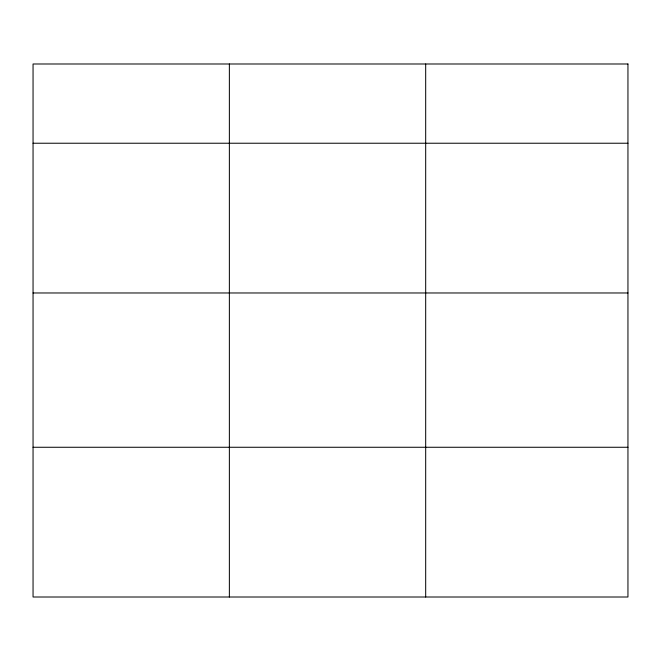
<?xml version="1.0" encoding="UTF-8"?>
<svg xmlns="http://www.w3.org/2000/svg" width="661" height="661" viewBox="0 0 661 661"><rect width="100%" height="100%" fill="white"/><g stroke="black" fill="none" stroke-linecap="round" stroke-linejoin="round"><path stroke-width="0.99" d="M33.05 143.23L627.95 143.23M33.05 292.972L627.95 292.972M33.05 447.266L627.95 447.266M425.684 63.993L425.684 597.007M229.367 63.993L229.367 597.007M627.95 63.993L33.05 63.993L33.05 597.007L627.95 597.007L627.95 63.993"/></g></svg>
